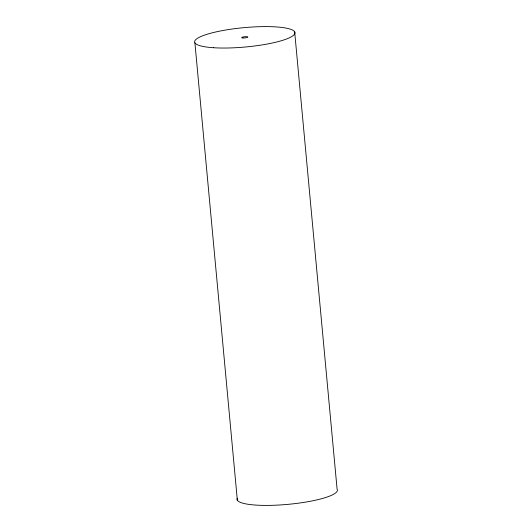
<?xml version="1.0" encoding="UTF-8"?>
<svg xmlns="http://www.w3.org/2000/svg" width="532" height="532" viewBox="0 0 532 532"><rect width="100%" height="100%" fill="white"/><g stroke="black" fill="none" stroke-linecap="round" stroke-linejoin="round"><path stroke-width="0.8" d="M294.662 31.807L337.095 489.174A50.38 9.702 -5.3 0 1 287.732 504.376A50.38 9.702 -5.3 0 1 237.232 498.284M194.905 42.826L237.339 500.193M213.365 47.72A50.38 9.702 -5.3 0 0 294.376 34.381A50.38 9.702 -5.3 0 0 226.625 29.865A50.38 9.702 -5.3 0 0 213.365 47.72M242.865 37.958A3.086 0.592 -5.3 0 0 247.819 37.14A3.086 0.592 -5.3 0 0 243.676 36.861A3.086 0.592 -5.3 0 0 242.865 37.958"/></g></svg>
